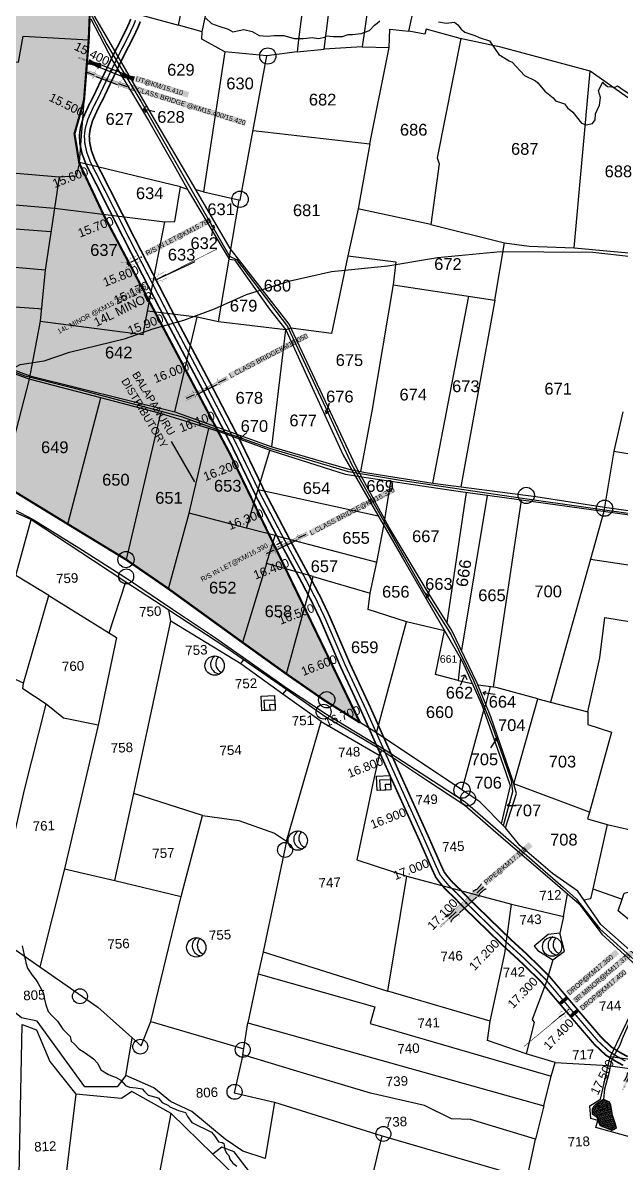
# Model space of a CAD drawing. Header units: inches. Extents: x 191726 to 254104, y 1600078 to 1621862.
# Drawn here: x 198714 to 199811, y 1607124 to 1609216 of the extents above; entities that cross this region are included whole.
import ezdxf
from ezdxf.enums import TextEntityAlignment as Align

# ---------------------------------------------------------------- set-up
doc = ezdxf.new("R2010")
doc.units = ezdxf.units.IN
doc.header["$LTSCALE"] = 15
doc.header["$MEASUREMENT"] = 0
doc.linetypes.add('ACAD_ISO02W100', pattern=[15, 12, -3])
doc.linetypes.add('HIDDEN2', pattern=[0.1875, 0.125, -0.0625])
for name, color, linetype in [('BOUNDRY STONES', 240, 'Continuous'), ('CANAL1', 7, 'Continuous'), ('CS', 134, 'Continuous'), ('CSMark', 72, 'Continuous'), ('PAPER SIZE', 5, 'Continuous'), ('PLOTS', 7, 'Continuous'), ('PLOTS NO', 7, 'Continuous'), ('ROADS', 1, 'Continuous'), ('STREAMS', 4, 'Continuous'), ('STRUCTURE', 5, 'Continuous'), ('text2', 7, 'Continuous'), ('wells', 7, 'Continuous'), ('WUA-7', 3, 'Continuous')]:
    doc.layers.add(name, color=color, linetype=linetype)
doc.styles.get("Standard").update_dxf_attribs({"font": 'arial.ttf'})
doc.dimstyles.get("Standard").update_dxf_attribs({"dimtxt": 0.18, "dimasz": 0.18, "dimexe": 0.18, "dimexo": 0.0625, "dimgap": 0.09, "dimtad": 0, "dimtih": 1, "dimtoh": 1, "dimdec": 4, "dimzin": 0, "dimdsep": 46, "dimtxsty": 'Standard', "dimcen": 0.09, "dimadec": 0, "dimazin": 0, "dimtfac": 1, "dimtdec": 4, "dimtofl": 0, "dimtmove": 0, "dimatfit": 3, "dimfxl": 1, "dimtolj": 1, "dimtzin": 0, "dimarcsym": 0})

# ---------------------------------------------------------------- blocks, each defined once
blk = doc.blocks.new('DROP')
h = blk.add_hatch()
h.set_pattern_fill('ANSI31', color=1, scale=10, angle=45)
h.set_pattern_definition([(90, (-324.4107, -25.7687), (-1.25, 0), [])])
h.paths.add_polyline_path([(-9.9, -4.3), (-13.8, 4.1), (13.8, 4.1), (10.2, -4.3)])
at = {"layer": 'STRUCTURE', "color": 5, "const_width": 0.49}
blk.add_lwpolyline([(-9.9, -4.3), (-13.8, 4.1), (13.8, 4.1), (10.2, -4.3), (-9.9, -4.3)], dxfattribs=at)
at = {"layer": 'STRUCTURE', "color": 5}
blk.add_circle((0, 0), 1.33, dxfattribs=at)
blk = doc.blocks.new('UT')
at = {"layer": 'STRUCTURE'}
h = blk.add_hatch(dxfattribs=at)
h.set_pattern_fill('DASH', color=150, scale=8, angle=-39.6278, style=0)
h.set_pattern_definition([(320.372247933, (-4370.464, -6260.8811), (1.40800153113, 0.132407282), [1, -1])])
h.paths.add_polyline_path([(765163, 1700681.9), (765165.6, 1700680.6), (765167.2, 1700680.3), (765169.1, 1700680), (765172.4, 1700679.6), (765176.4, 1700679.3), (765179.5, 1700679.5), (765183.1, 1700679.9), (765187.7, 1700680.9), (765188.9, 1700681.2), (765193.1, 1700682.2), (765196.1, 1700680.2), (765196.1, 1700672.2), (765193.1, 1700670.2), (765190.5, 1700670.8), (765188.1, 1700671.3), (765185.5, 1700671.8), (765183.6, 1700672.1), (765181, 1700672.5), (765180.3, 1700672.5), (765178.5, 1700672.6), (765176.7, 1700672.6), (765174.6, 1700672.5), (765172.5, 1700672.3), (765170.4, 1700672), (765168.5, 1700671.7), (765166.1, 1700671.2), (765165, 1700670.8), (765163, 1700669.7)])
h.paths.add_polyline_path([(765259.1, 1700682.2), (765256.1, 1700680.2), (765256.1, 1700672.2), (765259.1, 1700670.2), (765261.9, 1700671), (765264.4, 1700671.6), (765266.4, 1700672), (765269.1, 1700672.5), (765272.7, 1700673), (765276.1, 1700673.1), (765278.6, 1700672.9), (765281.2, 1700672.7), (765283.9, 1700672.3), (765286.4, 1700671.9), (765288, 1700671.3), (765289.2, 1700670.6), (765289.1, 1700682.7), (765287.6, 1700681.8), (765285.7, 1700681.2), (765283, 1700680.7), (765281.2, 1700680.4), (765276.7, 1700679.9), (765272.7, 1700679.9), (765268.7, 1700680.3), (765264.8, 1700681), (765261.2, 1700681.7)])
at = {"layer": 'STRUCTURE', "color": 150, "const_width": 0.628}
for points in [[(765190.1, 1700688.2), (765190.1, 1700684.2), (765196.1, 1700680.2), (765256.1, 1700680.2), (765262.1, 1700684.2), (765262.1, 1700688.2)], [(765190.1, 1700664.2), (765190.1, 1700668.2), (765196.1, 1700672.2), (765256.1, 1700672.2), (765262.1, 1700668.2), (765262.1, 1700664.2)]]:
    blk.add_lwpolyline(points, dxfattribs=at)
at = {"layer": 'STRUCTURE', "color": 150}
for points in [[(765196.1, 1700680.2), (765256.1, 1700680.2)], [(765196.1, 1700672.2), (765256.1, 1700672.2)], [(765196.1, 1700672.2), (765256.1, 1700672.2)]]:
    blk.add_lwpolyline(points, dxfattribs=at)
at = {"layer": 'STRUCTURE', "color": 0}
blk.add_circle((765226.1, 1700676.2), 1.89, dxfattribs=at)
at = {"layer": 'STRUCTURE', "color": 150}
for points in [[(765163, 1700681.9), (765164.4, 1700681.1), (765167.9, 1700680.2), (765171.2, 1700679.8), (765176.1, 1700679.4), (765184.7, 1700680.3), (765193.1, 1700682.2)], [(765289.1, 1700682.7), (765287.8, 1700681.9), (765284.3, 1700680.9), (765280.9, 1700680.4), (765276.1, 1700679.8), (765267.4, 1700680.5), (765259.1, 1700682.2)], [(765163, 1700669.7), (765164.3, 1700670.6), (765167.8, 1700671.6), (765171.2, 1700672.1), (765176, 1700672.6), (765184.7, 1700672), (765193.1, 1700670.2)], [(765289.2, 1700670.6), (765287.8, 1700671.4), (765284.2, 1700672.3), (765280.9, 1700672.7), (765276.1, 1700673.1), (765267.4, 1700672.2), (765259.1, 1700670.2)]]:
    blk.add_spline(points, degree=3, dxfattribs=at)
at = {"layer": 'STRUCTURE', "color": 0}
blk.add_text('STREAM', height=5, dxfattribs=at).set_placement((765148.2, 1700675.8), align=Align.MIDDLE_CENTER)
for points in [[(765190.9, 1700676), (765164.2, 1700675.8)], [(765289.3, 1700676.7), (765265.4, 1700676.4)]]:
    blk.add_leader(points, dimstyle='Standard', override={"dimasz": 10, "dimgap": 0.09, "dimtad": 0}, dxfattribs=at)
blk = doc.blocks.new('SLB')
at = {"layer": 'STRUCTURE'}
h = blk.add_hatch(dxfattribs=at)
h.set_pattern_fill('DOTS', color=6, scale=20, angle=320.3722, style=0)
h.set_pattern_definition([(320.372247934, (-159.4327, -72.9564), (1.2786241598, 0.5641323054), [0, -1.25])])
h.paths.add_polyline_path([(769699.5, 1706871.1), (769699.5, 1706861.1), (769729.1, 1706861.1), (769732.1, 1706863.1), (769792.1, 1706863.1), (769795.1, 1706861.1), (769824.7, 1706861.1), (769824.7, 1706871.1), (769795.1, 1706871.1), (769792.1, 1706869.1), (769732.1, 1706869.1), (769729.1, 1706871.1)])
at = {"layer": 'STRUCTURE', "color": 6, "linetype": 'ACAD_ISO02W100', "ltscale": 0.5, "const_width": 0.5}
for points in [[(769699.5, 1706871.1), (769729.1, 1706871.1)], [(769795.1, 1706871.1), (769824.7, 1706871.1)], [(769699.5, 1706861.1), (769729.1, 1706861.1)], [(769795.1, 1706861.1), (769824.7, 1706861.1)]]:
    blk.add_lwpolyline(points, dxfattribs=at)
at = {"layer": 'STRUCTURE', "color": 6, "const_width": 0.628}
for points in [[(769726.1, 1706877.1), (769726.1, 1706873.1), (769732.1, 1706869.1), (769792.1, 1706869.1), (769798.1, 1706873.1), (769798.1, 1706877.1)], [(769726.1, 1706855.1), (769726.1, 1706859.1), (769732.1, 1706863.1), (769792.1, 1706863.1), (769798.1, 1706859.1), (769798.1, 1706855.1)]]:
    blk.add_lwpolyline(points, dxfattribs=at)
at = {"layer": 'STRUCTURE', "color": 6}
blk.add_lwpolyline([(769732.1, 1706863.1), (769792.1, 1706863.1)], dxfattribs=at)
blk.add_lwpolyline([(769732.1, 1706863.1), (769792.1, 1706863.1)], dxfattribs=at)
at = {"layer": 'STRUCTURE', "color": 0}
blk.add_circle((769762.1, 1706866.1), 1.24, dxfattribs=at)
for points in [[(769703.8, 1706866), (769726.7, 1706866)], [(769818.6, 1706865.8), (769795.7, 1706865.8)]]:
    blk.add_leader(points, dimstyle='Standard', override={"dimasz": 10, "dimgap": 0.09, "dimtad": 0}, dxfattribs=at)
blk = doc.blocks.new('OT')
at = {"layer": 'STRUCTURE', "color": 190}
for points, const_width in [([(769775.2, 1706601.8), (769775.2, 1706597.8), (769769.2, 1706593.8), (769761.8, 1706593.8), (769754.4, 1706593.8), (769748.4, 1706597.8), (769748.4, 1706601.8)], 0.5), ([(769751.4, 1706595.8), (769729.4, 1706595.8)], 0.5), ([(769751.4, 1706579), (769729.4, 1706579)], 0.5), ([(769748.4, 1706573), (769748.4, 1706577), (769754.4, 1706581), (769761.8, 1706581), (769761.8, 1706581), (769761.8, 1706581), (769769.2, 1706581), (769775.2, 1706577), (769775.2, 1706573)], 0.5), ([(769761.8, 1706593.8), (769761.8, 1706581)], 2.5)]:
    blk.add_lwpolyline(points, dxfattribs=dict(at, const_width=const_width))
at = {"layer": 'STRUCTURE', "color": 0}
blk.add_circle((769761.8, 1706587.4), 1.87, dxfattribs=at)
blk.add_leader([(769732.6, 1706587.4), (769753.8, 1706587.4)], dimstyle='Standard', override={"dimasz": 10, "dimgap": 0.09, "dimtad": 0}, dxfattribs=at)
blk = doc.blocks.new('SP')
at = {"layer": 'STRUCTURE'}
h = blk.add_hatch(dxfattribs=at)
h.set_pattern_fill('DASH', color=256, scale=8, style=0)
edge = h.paths.add_edge_path()
edge.add_spline(control_points=[(769825.7, 1706742.1), (769825.3, 1706741.8), (769823.8, 1706740.8), (769820.9, 1706740.3), (769817, 1706739.7), (769811.4, 1706738.9), (769804, 1706739.7), (769798.4, 1706741), (769795.6, 1706741.6)], knot_values=[0, 0, 0, 0, 1.613557, 5.24513, 8.624976, 13.470124, 22.190216, 30.746377, 30.746377, 30.746377, 30.746377], degree=3, periodic=0)
edge.add_line((769795.6, 1706741.6), (769792.6, 1706739.6))
edge.add_line((769792.6, 1706739.6), (769732.6, 1706739.6))
edge.add_line((769732.6, 1706739.6), (769729.6, 1706741.6))
edge.add_spline(control_points=[(769729.6, 1706741.6), (769726.9, 1706740.9), (769721.3, 1706739.5), (769713.9, 1706738.5), (769708.3, 1706739.1), (769704.4, 1706739.6), (769701.5, 1706740), (769700, 1706741), (769699.5, 1706741.3)], knot_values=[0, 0, 0, 0, 8.556161, 17.276253, 22.121402, 25.501247, 29.13282, 30.746377, 30.746377, 30.746377, 30.746377], degree=3, periodic=0)
edge.add_line((769699.5, 1706741.3), (769699.5, 1706722.1))
edge.add_spline(control_points=[(769699.5, 1706722.1), (769700, 1706722.4), (769701.4, 1706723.4), (769704.3, 1706724), (769708.2, 1706724.5), (769713.8, 1706725.3), (769721.2, 1706724.5), (769726.8, 1706723.3), (769729.6, 1706722.6)], knot_values=[0, 0, 0, 0, 1.613557, 5.24513, 8.624976, 13.470124, 22.190216, 30.746377, 30.746377, 30.746377, 30.746377], degree=3, periodic=0)
edge.add_line((769729.6, 1706722.6), (769732.6, 1706724.6))
edge.add_line((769732.6, 1706724.6), (769792.6, 1706724.6))
edge.add_line((769792.6, 1706724.6), (769795.6, 1706722.6))
edge.add_spline(control_points=[(769795.6, 1706722.6), (769798.4, 1706723.3), (769803.9, 1706724.8), (769811.3, 1706725.8), (769817, 1706725.1), (769820.9, 1706724.7), (769823.8, 1706724.2), (769825.2, 1706723.3), (769825.7, 1706723)], knot_values=[0, 0, 0, 0, 8.556161, 17.276253, 22.121402, 25.501247, 29.13282, 30.746377, 30.746377, 30.746377, 30.746377], degree=3, periodic=0)
edge.add_line((769825.7, 1706723), (769825.7, 1706742.1))
h.paths.add_polyline_path([(769764.2, 1706732.1, -1), (769761.1, 1706732.1, -1)], flags=0)
h.paths.add_polyline_path([(769761.1, 1706732.1, 1), (769764.2, 1706732.1, 1)], flags=16)
at = {"layer": 'STRUCTURE', "const_width": 0.628}
for points in [[(769726.6, 1706747.6), (769726.6, 1706743.6), (769732.6, 1706739.6), (769792.6, 1706739.6), (769798.6, 1706743.6), (769798.6, 1706747.6)], [(769726.6, 1706716.6), (769726.6, 1706720.6), (769732.6, 1706724.6), (769792.6, 1706724.6), (769798.6, 1706720.6), (769798.6, 1706716.6)]]:
    blk.add_lwpolyline(points, dxfattribs=at)
at = {"layer": 'STRUCTURE', "color": 3}
blk.add_lwpolyline([(769732.6, 1706724.6), (769792.6, 1706724.6)], dxfattribs=at)
blk.add_lwpolyline([(769732.6, 1706724.6), (769792.6, 1706724.6)], dxfattribs=at)
at = {"layer": 'STRUCTURE', "color": 0}
blk.add_circle((769762.6, 1706732.1), 1.55, dxfattribs=at)
at = {"layer": 'STRUCTURE'}
for points in [[(769699.5, 1706741.3), (769700.9, 1706740.5), (769704.4, 1706739.6), (769707.8, 1706739.2), (769712.6, 1706738.8), (769721.3, 1706739.7), (769729.6, 1706741.6)], [(769699.5, 1706722.1), (769700.9, 1706723), (769704.4, 1706724), (769707.7, 1706724.5), (769712.5, 1706725), (769721.2, 1706724.4), (769729.6, 1706722.6)], [(769825.7, 1706742.1), (769824.3, 1706741.3), (769820.8, 1706740.3), (769817.5, 1706739.8), (769812.7, 1706739.2), (769804, 1706739.9), (769795.6, 1706741.6)], [(769825.7, 1706723), (769824.3, 1706723.8), (769820.8, 1706724.7), (769817.4, 1706725.1), (769812.6, 1706725.5), (769803.9, 1706724.6), (769795.6, 1706722.6)]]:
    blk.add_spline(points, degree=3, dxfattribs=at)
at = {"layer": 'STRUCTURE', "color": 0}
blk.add_text('STREAM', height=5, dxfattribs=at).set_placement((769684.3, 1706732.1), align=Align.MIDDLE_CENTER)
for points in [[(769727.4, 1706732.1), (769700.8, 1706732.1)], [(769824.4, 1706732.1), (769800.5, 1706732.1)]]:
    blk.add_leader(points, dimstyle='Standard', override={"dimasz": 10, "dimgap": 0.09, "dimtad": 0}, dxfattribs=at)

msp = doc.modelspace()

# ---------------------------------------------------------------- hatches: boundary and pattern name
at = {"layer": 'PLOTS NO', "true_color": 0xc7c8ca}
h = msp.add_hatch(color=9, dxfattribs=at)
h.dxf.hatch_style = 1
h.paths.add_polyline_path([(199332.6, 1607932.1), (199267, 1607973.4), (199197.6, 1608021.5), (199116.8, 1608079.5), (198981.1, 1608177.8), (198903.6, 1608231.2), (198796.8, 1608296.2), (198676.2, 1608370), (198477.2, 1608440.4), (198296.9, 1608518.8), (198147.4, 1608588.9), (198145.4, 1608613.7), (198141.3, 1608631.6), (198137.8, 1608646.9), (198130.1, 1608680.2), (198127.3, 1608687.4), (198103.7, 1608749), (198079.9, 1608822.5), (198053.9, 1608902), (198054.8, 1608915.5), (198058.8, 1608935.9), (198066.3, 1608988.3), (198183.2, 1608979.8), (198206.9, 1609226.2), (198208.3, 1609240), (198212.4, 1609271.8), (198243.9, 1609299.2), (198368, 1609475.3), (198397.5, 1609514), (198482.1, 1609646.3), (198612.2, 1609546.7), (198650.3, 1609523.9), (198733.5, 1609504.2), (198935.4, 1609487.3), (198932.7, 1609444.7), (198894.4, 1609258), (198837.9, 1609255), (198835, 1609184.3), (198826.4, 1609073.9), (198808.9, 1609012.1), (198817.7, 1608958.3), (198862.8, 1608862.3), (199094.3, 1608424.7)])
at = {"layer": 'wells'}
h = msp.add_hatch(dxfattribs=at)
h.set_pattern_fill('DASH', color=4, scale=11.805297, angle=2.6274)
h.set_pattern_definition([(2.627391, (171782.2377, 1603554.0763), (1.40646568, 1.541756024), [1.47566212, -1.47566212])])
h.paths.add_polyline_path([(199779.1, 1607241.7), (199789.2, 1607236.8), (199792.1, 1607231.5), (199793.7, 1607220.2), (199794.5, 1607215.1), (199800.1, 1607196.6), (199802.5, 1607188.7), (199795.1, 1607184.4), (199779.4, 1607190.6), (199772.6, 1607193.3), (199767.3, 1607208.1), (199759.1, 1607214.3), (199758.9, 1607224.3), (199761.1, 1607229), (199765.7, 1607233.2)])

# ---------------------------------------------------------------- linework, layer by layer
at = {"layer": 'BOUNDRY STONES', "color": 1}
for centre, radius in [((199163.4, 1609154.7), 14.9), ((199112.5, 1608892), 14.9), ((199637.3, 1608348.9), 14.9), ((199780.9, 1608325.5), 14.9), ((198903.4, 1608231.3), 14.9), ((198903.7, 1608200.4), 13.7), ((199271.5, 1607974.2), 14.9), ((199265.7, 1607952.4), 13.7), ((199519.5, 1607808.4), 14.9), ((199530.6, 1607793.3), 13.7), ((199195, 1607699), 13.7), ((198818.9, 1607430.5), 13.7), ((199117.5, 1607332.4), 13.7), ((199102.4, 1607255.3), 13.7), ((199375.3, 1607178.1), 13.7)]:
    msp.add_circle(centre, radius, dxfattribs=at)
at = {"layer": 'CANAL1', "color": 200, "const_width": 3}
for points in [[(198912.1, 1609222.6), (198908.8, 1609214.1), (198900.5, 1609196.7), (198880.4, 1609157.4), (198860.1, 1609115.5), (198847.2, 1609088.1), (198834.3, 1609062.5), (198825, 1609042), (198819.9, 1609024.1), (198817.9, 1609008.7), (198818.9, 1608993.5), (198822.7, 1608975.8), (198830.2, 1608955.8), (198849, 1608919.3), (198904.6, 1608809.5), (198970.9, 1608680.7), (199044.8, 1608541.2), (199097.3, 1608440), (199143.7, 1608343.8), (199190.5, 1608254.4), (199223.5, 1608193.4), (199244.1, 1608153.8), (199260, 1608120.5), (199297.3, 1608033.7), (199334.2, 1607954.8), (199388.2, 1607833.6), (199441.5, 1607716.1), (199464.3, 1607664.3), (199471.2, 1607649.2), (199478, 1607640), (199489.1, 1607626.8), (199503.2, 1607613.6), (199521, 1607595.1), (199595.8, 1607522.4), (199625.4, 1607495.3), (199649, 1607472.4), (199665.6, 1607456), (199687.7, 1607429.7), (199716.4, 1607395.9), (199762.3, 1607342.3), (199783, 1607322.8), (199800, 1607312.1), (199814.9, 1607303.9)], [(198929.6, 1609217.8), (198925.3, 1609206.9), (198916.6, 1609188.8), (198896.5, 1609149.4), (198876.4, 1609107.8), (198863.4, 1609080.2), (198850.5, 1609054.7), (198841.9, 1609035.8), (198837.6, 1609020.5), (198836, 1609008.1), (198836.8, 1608996), (198840, 1608980.9), (198846.7, 1608963.1), (198865, 1608927.4), (198920.6, 1608817.7), (198986.8, 1608689), (199060.7, 1608549.5), (199113.4, 1608448), (199159.7, 1608351.9), (199206.4, 1608262.9), (199239.4, 1608201.8), (199260.3, 1608161.8), (199276.4, 1608127.9), (199313.8, 1608041.1), (199350.6, 1607962.2), (199404.7, 1607840.9), (199457.9, 1607723.4), (199480.7, 1607671.7), (199486.8, 1607658.4), (199492.1, 1607651.2), (199502.2, 1607639.3), (199515.9, 1607626.4), (199533.7, 1607607.8), (199608.1, 1607535.5), (199637.7, 1607508.4), (199661.6, 1607485.2), (199678.8, 1607468.2), (199701.5, 1607441.3), (199730.1, 1607407.6), (199775.3, 1607354.7), (199794.1, 1607337.1), (199809.1, 1607327.6), (199823.4, 1607319.8)]]:
    msp.add_lwpolyline(points, dxfattribs=at)
at = {"layer": 'CANAL1', "color": 3, "linetype": 'HIDDEN2', "ltscale": 8, "true_color": 0x00ff00, "const_width": 2.5}
msp.add_lwpolyline([(198920.8, 1609220.2), (198917, 1609210.5), (198908.5, 1609192.8), (198888.5, 1609153.4), (198868.2, 1609111.6), (198855.3, 1609084.1), (198842.4, 1609058.6), (198833.5, 1609038.9), (198828.7, 1609022.3), (198827, 1609008.4), (198827.9, 1608994.7), (198831.3, 1608978.4), (198838.4, 1608959.5), (198857, 1608923.3), (198912.6, 1608813.6), (198978.9, 1608684.9), (199052.8, 1608545.4), (199105.3, 1608444), (199151.7, 1608347.9), (199197.6, 1608260.3), (199198.5, 1608258.6), (199211.8, 1608233.9), (199231.5, 1608197.6), (199252.2, 1608157.8), (199268.2, 1608124.2), (199305.5, 1608037.4), (199342.4, 1607958.5), (199396.5, 1607837.3), (199449.7, 1607719.7), (199472.5, 1607668), (199479, 1607653.8), (199485.1, 1607645.6), (199495.7, 1607633), (199509.6, 1607620), (199527.4, 1607601.5), (199601.9, 1607528.9), (199631.6, 1607501.8), (199655.3, 1607478.8), (199672.2, 1607462.1), (199694.6, 1607435.5), (199717.6, 1607408.4), (199723.2, 1607401.8), (199768.8, 1607348.5), (199788.6, 1607330), (199804.5, 1607319.9), (199819.1, 1607311.9)], dxfattribs=at)
at = {"layer": 'CANAL1', "color": 1, "linetype": 'HIDDEN2', "ltscale": 4, "const_width": 1}
msp.add_lwpolyline([(198958.4, 1608744.2), (199070, 1608800.7)], dxfattribs=at)
at = {"layer": 'CANAL1', "color": 1, "linetype": 'HIDDEN2', "ltscale": 4, "const_width": 1, "elevation": 19}
msp.add_lwpolyline([(199715, 1607406), (199632.8, 1607338.2)], dxfattribs=at)
at = {"layer": 'CANAL1', "color": 1, "ltscale": 4, "const_width": 1, "elevation": 19}
msp.add_lwpolyline([(199715, 1607406), (199685.1, 1607382.2)], dxfattribs=at)
at = {"layer": 'CS', "color": 2}
msp.add_lwpolyline([(198958, 1608744), (199030.1, 1608777.8)], dxfattribs=at)
at = {"layer": 'PLOTS'}
for points in [[(199599, 1607739.2), (199619.4, 1607802.5), (199612.6, 1607826.4), (199572.5, 1607943), (199547.6, 1608004.7), (199500.8, 1608101.5), (199459.2, 1608167.8), (199386.2, 1608290.1), (199325.3, 1608401.5), (199254.4, 1608552.3), (199202.4, 1608663), (199108, 1608784.4), (199094.4, 1608801.9), (199019.2, 1608930.4), (198954.7, 1609041), (198895.6, 1609142.4), (198833.5, 1609249.1), (198791.9, 1609352), (198768.4, 1609399.9), (198735.9, 1609440.6), (198713.9, 1609468.1), (198650.3, 1609523.9), (198571.2, 1609589.4), (198481.5, 1609658.3)], [(198646.8, 1609145.7), (198706.4, 1609143.4), (198714.6, 1609191), (198835, 1609184.3), (198837.4, 1609226), (198837.9, 1609255), (198999.8, 1609211.1), (199029.6, 1609354.2), (199045.1, 1609428.2), (198932.7, 1609444.7), (198894.4, 1609258), (198853, 1609299.8), (198812.8, 1609388.7), (198788.3, 1609405.8), (198719.5, 1609461.1)], [(199043.3, 1609198.8), (199067.3, 1609316), (199089.3, 1609422.1)], [(199249.2, 1609409.7), (199240.5, 1609352.8), (199227.4, 1609246.1), (199220.4, 1609189.7), (199217.1, 1609162.2), (199266.9, 1609167.5)], [(199336.3, 1609171.7), (199266.9, 1609167.5), (199288.4, 1609336.2), (199296.6, 1609400.5)], [(199367.8, 1609386.6), (199336.3, 1609171.7), (199385.9, 1609170), (199387.4, 1609203.8), (199421.9, 1609200.3)], [(199862.2, 1609078.8), (199856, 1609055.1), (199754.7, 1609127.2), (199591, 1609170.9), (199516.2, 1609186.8), (199454.1, 1609203.7), (199451.6, 1609194.7), (199421.9, 1609200.3), (199446, 1609309.3), (199457.6, 1609369.2)], [(198839, 1609222.8), (198879.3, 1609145.5), (198944.5, 1609036.4), (198989.1, 1608958.1), (199020.1, 1608903.6), (199070.4, 1608819), (199092.4, 1608782.2), (199102.4, 1608781), (199166.5, 1608690.4), (199196.7, 1608652.3), (199254.7, 1608525.2), (199301.6, 1608422.5), (199342.4, 1608351.6), (199410.5, 1608234.8), (199488.1, 1608099.9), (199520.5, 1608043.5), (199555.7, 1607964.8), (199594.7, 1607854.4), (199607.9, 1607817.1), (199591.4, 1607746.9)], [(199217.1, 1609162.2), (199161.5, 1609155.1), (199084.7, 1609162.2), (199042.4, 1609185.6), (199043.3, 1609198.8), (198999.8, 1609211.1)], [(199003.2, 1608914.8), (198817.9, 1608959.7), (198835, 1609184.3)], [(199517.2, 1609186.5), (199474, 1608968), (199477.9, 1608957.2), (199462.2, 1608845.7), (199328.7, 1608874.2)], [(199084.7, 1609162.2), (199045.3, 1608905.7), (199031.7, 1608909.1)], [(199136.3, 1609018), (199350.4, 1608993.4), (199385.9, 1609170)], [(199045.3, 1608905.7), (199112.7, 1608890.1), (199161.5, 1609155.1)], [(199462.2, 1608845.7), (199597.7, 1608812.4), (199642.4, 1608805.8), (199725.2, 1608803.2), (199754.7, 1609127.2)], [(199725.2, 1608803.2), (199865.2, 1608790.2), (199862.4, 1608850), (199866.9, 1608989.2), (199868.7, 1609045.4), (199856, 1609055.1)], [(199350.4, 1608993.4), (199328.8, 1608874.7), (199310.4, 1608788.2), (199280, 1608645.7), (199205.9, 1608655.5)], [(198522.3, 1608955.2), (198780.7, 1608933.3), (198812.5, 1608934.9), (198818.5, 1608959.6)], [(198058.8, 1608935.9), (198772.1, 1608875.7), (198974.8, 1608850.6)], [(198780.7, 1608933.3), (198772.1, 1608875.7), (198755.4, 1608762), (198745.8, 1608668.6), (198934.6, 1608643.9), (198942.8, 1608686.8)], [(199072.9, 1608667.5), (199034.1, 1608675.6), (198942.8, 1608686.8), (198974.8, 1608850.6), (198992.9, 1608851), (199003.2, 1608914.8), (199016, 1608910.7)], [(199205.9, 1608655.5), (199196.7, 1608652.3), (199072.9, 1608667.5), (199092.4, 1608782.2), (199110.8, 1608890.5)], [(198060.9, 1608881.2), (198424.1, 1608858.6), (198765.8, 1608833)], [(198755.4, 1608762), (198257.8, 1608805.7), (198079.9, 1608822.5)], [(199310.4, 1608788.2), (199398.4, 1608777.1), (199393.1, 1608734.8), (199579.6, 1608707.2), (199597.7, 1608812.4)], [(198103.7, 1608749), (198552.4, 1608705.1), (198743.2, 1608691.5), (198748.1, 1608691)], [(199393.7, 1608739.6), (199354.3, 1608503.6), (199333.1, 1608392.8)], [(199466.3, 1608371.4), (199532.1, 1608714.2)], [(199579.6, 1608707.2), (199517.4, 1608364.9)], [(198032.8, 1608652.3), (198103.9, 1608684.6), (198130.3, 1608687.7), (198391.2, 1608645), (198657.6, 1608593.7), (198727.1, 1608568.1), (198993, 1608502.1), (199170.8, 1608438.2), (199311.7, 1608396.9), (199342.3, 1608391.1), (199466.3, 1608371.4), (199654.8, 1608347.2), (199780.9, 1608327.3)], [(200120.9, 1608271.7), (199778.6, 1608319.3), (199628.9, 1608340.1), (199516.9, 1608355.7), (199458.9, 1608363.8), (199335.6, 1608382.6), (199305.7, 1608387.2), (199171.2, 1608430), (199078.3, 1608464.5), (199055.3, 1608471.7), (198966.9, 1608499.4), (198857.3, 1608527.9), (198725.7, 1608562.1), (198660, 1608586.1), (198532.6, 1608608.5), (198393.1, 1608632.9), (198323.5, 1608650.9), (198130.1, 1608680.2), (198050.8, 1608644)], [(198745.8, 1608668.6), (198725.7, 1608562.1), (198676.2, 1608370)], [(198993, 1608502.1), (199034.1, 1608675.6)], [(199170.8, 1608438.2), (199196.7, 1608652.3)], [(198125.6, 1608592.3), (198189.9, 1608555.1), (198314, 1608491.6), (198435.1, 1608429.7), (198561.7, 1608380.4), (198669.2, 1608331.8), (198729.5, 1608304.5), (198843.6, 1608229.8), (198903.3, 1608190.7), (198982.1, 1608139.1), (199086.5, 1608070.8), (199198.1, 1607992.9), (199270, 1607942.8), (199366.8, 1607885.3), (199453.3, 1607827.9), (199524.5, 1607780.7), (199590.6, 1607723.8), (199685.3, 1607642.4), (199713.2, 1607618.4), (199734.4, 1607600.2), (199775.7, 1607544.7), (199852.4, 1607474.5), (199888.5, 1607451.1), (199921.5, 1607432.8)], [(198796.8, 1608296.2), (198857.3, 1608527.9)], [(198966.9, 1608499.4), (198903.6, 1608231.2)], [(199814.4, 1608502.2), (199798.2, 1608430.1), (200135.3, 1608374.7)], [(199124.4, 1608288.8), (199018.9, 1608316.4), (199055.3, 1608471.7)], [(199176.7, 1608275.3), (199124.4, 1608288.8), (199167.3, 1608431.4)], [(199798.2, 1608430.1), (199780.9, 1608327.3), (200122.1, 1608279.9)], [(199897.2, 1607453.6), (199774, 1607562.1), (199732, 1607623.4), (199685.2, 1607655.4), (199625.3, 1607707), (199599, 1607739.2), (199552.1, 1607786.9), (199519.4, 1607808.8), (199362.8, 1607913.6), (199267, 1607973.4), (199197.6, 1608021.5), (199116.8, 1608079.5), (198981.1, 1608177.8), (198903.6, 1608231.2), (198796.8, 1608296.2), (198676.2, 1608370)], [(199512.2, 1608009.3), (199470.7, 1608020.6), (199487.5, 1608100.9), (199417.6, 1608117.2), (199347.6, 1608139.5), (199350.9, 1608169.5), (199363.6, 1608226.3), (199376.4, 1608293.2), (199388.9, 1608374.5)], [(199145.9, 1608360.1), (199365.6, 1608311.7)], [(199527.1, 1608354.3), (199491.7, 1608116)], [(199565.9, 1608348.9), (199518.4, 1608065)], [(199577.3, 1607997.6), (199628.9, 1608340.1)], [(199780.9, 1608327.3), (199779.8, 1608319.2), (199755.2, 1608232.2), (200105.6, 1608179.4)], [(198761.7, 1608165.7), (198701.4, 1608202.4), (198729.5, 1608304.5)], [(198981.1, 1608177.8), (199018.9, 1608316.4)], [(199161, 1608224.1), (199176.7, 1608275.3), (199363.6, 1608226.3)], [(199246.5, 1608200.5), (199161, 1608224.1), (199116.8, 1608079.5)], [(199755.2, 1608232.2), (199711.2, 1608075.4), (199681.6, 1607969.9), (199750.2, 1607952.3), (199772, 1608051), (199781.4, 1608124.8), (200090, 1608074.8)], [(199197.6, 1608021.5), (199246.5, 1608200.5), (199350.9, 1608169.5)], [(198872.2, 1608096.8), (198903.3, 1608190.7)], [(198715.4, 1608004.6), (198761.7, 1608165.7), (198886, 1608088.2), (198852.1, 1607927.4), (198788.5, 1607940.8), (198757.1, 1607966)], [(197954.3, 1607688.7), (198006.9, 1607677.3), (198074.8, 1607662.6), (198155.7, 1607694.8), (198178.7, 1607705.6), (198301.8, 1607739.3), (198308.9, 1607742.6), (198385.7, 1607702.4), (198477.4, 1607654.5), (198577.1, 1607596.8), (198657.3, 1607545.8), (198745.1, 1607484.7), (198851.9, 1607410.4), (198930.9, 1607339.6), (198949, 1607384.5), (198982, 1607520.8), (199005.1, 1607616.1), (199043.9, 1607761.9), (198917.9, 1607802.2), (198985.6, 1608118.1), (198982.1, 1608139.1)], [(199113.9, 1608040), (198985.6, 1608118.1)], [(199362.8, 1607913.6), (199417.6, 1608117.2)], [(199191.1, 1607984.5), (199114, 1608039.9), (199119.5, 1608047.8)], [(199516.8, 1608049.9), (199512.2, 1608009.3), (199538.1, 1608004.1)], [(198657.3, 1607545.8), (198717.4, 1607809.1), (198757.1, 1607966), (198714.1, 1607994), (198715.4, 1608004.6), (198656.2, 1608031.5)], [(199043.9, 1607761.9), (199110.5, 1607752.9), (199175.8, 1607729.4), (199197.6, 1607714.9), (199261.4, 1607934.1), (199191.1, 1607984.5), (199198.1, 1607992.9)], [(199571.1, 1607998.3), (199563, 1607966.6), (199559.2, 1607954.8), (199519.4, 1607808.8)], [(199658.4, 1607976), (199582.1, 1607997), (199549.2, 1608000.8)], [(199753.3, 1607768.4), (199614.5, 1607819.8), (199658.4, 1607976), (199681.6, 1607969.9)], [(199750.2, 1607952.3), (199750.5, 1607929.1), (199793.6, 1607914.8), (199753.3, 1607768.4), (199749.9, 1607756.1), (199785.8, 1607745.8), (199871.3, 1607725.8), (199984.1, 1607699.1)], [(199261.4, 1607934.1), (199367.4, 1607872.7), (199372.5, 1607881.5)], [(198852.1, 1607927.4), (198790.6, 1607664.3), (198882.6, 1607642.8), (199004.4, 1607613.3)], [(199367.4, 1607872.7), (199356.3, 1607820.8), (199336.4, 1607727.2), (199326.5, 1607680.6), (199418.6, 1607651), (199610.5, 1607599.2), (199705.7, 1607576.6), (199713.2, 1607618.4)], [(198882.6, 1607642.8), (198917.9, 1607802.2)], [(199785.8, 1607745.8), (199759.2, 1607627.8), (199754.9, 1607609), (199743.6, 1607606.5)], [(199197.6, 1607714.9), (199154.6, 1607512), (199383.3, 1607439.6)], [(198902.9, 1607285.4), (198887.1, 1607264.3), (198827.7, 1607264.3), (198740.2, 1607384.6), (198711.8, 1607390.8), (198629.1, 1607456.8), (198551.8, 1607543.5), (198514.2, 1607567.4), (198500.5, 1607605.8), (198502, 1607640.3), (198482.3, 1607681.6)], [(198790.6, 1607664.3), (198745.1, 1607484.7)], [(199570.9, 1607385.1), (199383.3, 1607439.6), (199418.6, 1607651)], [(199759.2, 1607627.8), (199813.4, 1607608.9), (199817.2, 1607619.7), (199847.4, 1607627.1), (199858.6, 1607611), (199849.8, 1607580.1), (199827.4, 1607569.2), (199805.7, 1607587.1), (199813.4, 1607608.9)], [(199705.7, 1607576.6), (199699, 1607546.5), (199677.3, 1607543.6), (199651.9, 1607522.2), (199658.4, 1607514.5), (199686.2, 1607497.5), (199674.4, 1607457.7), (199647.9, 1607388.1), (199651.6, 1607382.2), (199637.3, 1607325.1), (199566.1, 1607349.6), (199570.9, 1607385.1), (199598, 1607509.2), (199610.5, 1607599.2)], [(199686.2, 1607497.5), (199707.3, 1607513.5), (199699, 1607546.5)], [(199154.6, 1607512), (199146, 1607471.7), (199359.6, 1607411.4), (199350.9, 1607380.9), (199682.9, 1607283.9), (199690.3, 1607309.2), (199637.3, 1607325.1)], [(199146, 1607471.7), (199127, 1607381.9), (199669.4, 1607229.9), (199682.9, 1607283.9)], [(199853, 1607165.2), (199764.8, 1607190.1), (199768.3, 1607202.5), (199755.6, 1607206.1), (199753.7, 1607229.9), (199773.7, 1607242.1), (199787.6, 1607303.5), (199791.1, 1607319.1), (199834.1, 1607409), (199852.4, 1607474.5)], [(198949, 1607384.5), (199119.6, 1607334.2)], [(198706, 1607040.8), (198712.9, 1607378.7), (198739, 1607368.7), (198763.6, 1607310.8), (198811.5, 1607251.1)], [(199669.4, 1607229.9), (199654.2, 1607168.7), (199534.8, 1607204.5), (199500.2, 1607205.6), (199450.8, 1607230.1), (199351.9, 1607252.8), (199216.9, 1607293.4), (199117.9, 1607323.2), (199127, 1607381.9)], [(199175.8, 1607236.5), (199158.6, 1607132.9), (199117.6, 1607146.5), (199085.3, 1607168.7), (199024.3, 1607219.4), (198985, 1607237.7), (198954.6, 1607262.4), (198902.9, 1607285.4), (198914.8, 1607354)], [(199117.9, 1607323.2), (199102, 1607253.2), (199175.8, 1607236.5), (199373, 1607174.8), (199674.8, 1607086.5)], [(199690.3, 1607309.2), (199787.6, 1607303.5), (199887.1, 1607289.6)], [(199791.5, 1607319.9), (199891.6, 1607306.4)], [(198986, 1607215.3), (198914, 1607255.7), (198895.1, 1607242.9), (198811.5, 1607251.1), (198781.4, 1607005.1)], [(198923.3, 1606887.8), (198986, 1607215.3), (199062.8, 1607141)], [(199353.6, 1607029.9), (199339.2, 1607033.4), (199373, 1607174.8)], [(199639.1, 1607097), (199654.2, 1607168.7)], [(199773.4, 1606876.6), (199688, 1606862.7), (199646.4, 1606915), (199617, 1606920.1), (199545.9, 1606913.7), (199497.3, 1606922.8), (199400, 1606932.2), (199343.1, 1606983.6), (199295.5, 1606997.3), (199236.2, 1607022.1), (199235.6, 1607041.8), (199139.9, 1607095.6), (199101.6, 1607145.4), (199078.8, 1607154.1), (199062.8, 1607141), (199123.3, 1607082.4), (199199.8, 1607014), (199337.4, 1606958.6)]]:
    msp.add_lwpolyline(points, dxfattribs=at)
at = {"layer": 'PLOTS NO'}
for points in [[(198940.3, 1609051.2), (198935.6, 1609057.8), (198939.5, 1609062.2)], [(198935.6, 1609057.8), (198956.2, 1609052.7)], [(199059.9, 1608842.4), (199063.6, 1608844.7), (199065.7, 1608839.2)], [(199063.6, 1608844.7), (199059.9, 1608825.1)], [(199270.7, 1608498.5), (199276.7, 1608518.6)], [(199268.4, 1608505.5), (199270.7, 1608498.5), (199275.9, 1608503.2)], [(199112.4, 1608452.9), (199124.8, 1608464.2)], [(199112.5, 1608457.9), (199112.4, 1608452.9), (199116.7, 1608454.5)], [(199453.7, 1608169.2), (199454.5, 1608161.5), (199459.5, 1608165.8)], [(199454.5, 1608161.5), (199461.5, 1608178.4)], [(199525, 1608020.2), (199516.2, 1608000.5)], [(199518.2, 1608017.5), (199525, 1608020.2), (199528.3, 1608011.7)], [(199562.3, 1607982.6), (199558.1, 1607987.6), (199563.7, 1607990.2)], [(199558.1, 1607987.6), (199580.5, 1607984.3)], [(199584.1, 1607904.5), (199572, 1607886.2)], [(199579.8, 1607902.6), (199584.1, 1607904.5), (199583.6, 1607897.5)], [(199609.1, 1607778.9), (199602.5, 1607780.3), (199608.7, 1607786.3)], [(199602.5, 1607780.3), (199618.6, 1607780.3)]]:
    msp.add_lwpolyline(points, dxfattribs=at)
msp.add_circle((198929.5, 1607338.1), 13.7, dxfattribs=at)
at = {"layer": 'ROADS'}
for points in [[(198829.1, 1609250.3), (198868.5, 1609175.5), (198930.7, 1609071.7), (199022.1, 1608911.3), (199093.3, 1608787.6), (199105.9, 1608781.6), (199199.3, 1608658.8), (199269.6, 1608509.1), (199316.8, 1608406.1), (199373.6, 1608306.2), (199450.8, 1608171.2), (199499.4, 1608093.6), (199540.8, 1608009.4), (199575.6, 1607923.7), (199609.9, 1607826.6), (199612.1, 1607805.2), (199595, 1607743.3)], [(200121.3, 1608274.6), (199858.6, 1608311.2), (199630.7, 1608343), (199406.8, 1608376.4), (199311.1, 1608391.9), (199166.9, 1608435), (199005.2, 1608493), (198811.4, 1608544.1), (198718.3, 1608567.4), (198660.1, 1608589.2), (198581, 1608604.6), (198476, 1608625), (198369, 1608644.2), (198333.7, 1608650.5), (198272.1, 1608661.6), (198189.6, 1608676.4), (198137.6, 1608683.6), (198118.4, 1608682.8), (198040.3, 1608648.7)], [(198673.6, 1608335.8), (198733.4, 1608304.9), (198817.1, 1608252.9), (198905.9, 1608195.8), (198988.7, 1608140.6), (199067.6, 1608087.9), (199129.3, 1608044.5), (199199.5, 1607995.1), (199272.7, 1607946.4), (199378.9, 1607882.2), (199477.4, 1607818.4), (199525.5, 1607787.2), (199594.9, 1607726.5), (199662.6, 1607667.3), (199704.9, 1607630.3), (199729.1, 1607609.1), (199772.3, 1607553.9), (199841.5, 1607491.8)]]:
    msp.add_lwpolyline(points, dxfattribs=at)
at = {"layer": 'ROADS', "color": 1}
msp.add_lwpolyline([(198689.2, 1608578.3), (198709.4, 1608588.8), (198753.3, 1608595.7), (198800, 1608611.5), (198902.5, 1608636.8), (198952.8, 1608654.3), (199009.5, 1608670.1), (199065.5, 1608691.3), (199124.1, 1608717.4), (199204.4, 1608742.3), (199280, 1608759.5), (199383.6, 1608769.9), (199474.3, 1608785.4), (199590.1, 1608796.5), (199669.7, 1608795.8), (199759.7, 1608794.9), (199836, 1608786.6), (199897.8, 1608779.8), (200053.2, 1608752.6), (200125, 1608755.6), (200199.1, 1608755.8)], dxfattribs=at)
at = {"layer": 'STREAMS', "color": 4}
for points in [[(199049.8, 1609224.3), (199060, 1609214.4), (199073.4, 1609209.5), (199091, 1609204.2), (199099.2, 1609198.9), (199119.6, 1609203.1), (199134.8, 1609199.6), (199147.8, 1609192.5), (199162.2, 1609190.8), (199174.9, 1609192.2), (199192.5, 1609192.4), (199211.8, 1609186.8), (199229.1, 1609186.8), (199244.6, 1609188.5), (199256.2, 1609186.8), (199268.2, 1609189.2), (199270.3, 1609191.7), (199283.7, 1609190.6), (199300.3, 1609190.6), (199310.9, 1609194.1), (199319, 1609194.1), (199334.5, 1609196.2), (199350, 1609201.5), (199358.8, 1609211.3), (199363.8, 1609215.2), (199369.1, 1609219.4)], [(199476.4, 1609217.3), (199490.5, 1609214.8), (199506, 1609217), (199512, 1609211.7), (199517.9, 1609203.9), (199524.6, 1609198.3), (199543.3, 1609192.6), (199550.7, 1609188.4), (199570.1, 1609182.8), (199587, 1609157.4), (199606, 1609145.8), (199611.7, 1609143.3), (199634.3, 1609118.9), (199654.4, 1609109.3), (199658.3, 1609105.8), (199671.7, 1609090.3), (199686.8, 1609077.7), (199690.7, 1609072.4), (199707.2, 1609067.1), (199712.9, 1609059.7), (199722.7, 1609051.9), (199738.7, 1609031.3), (199747.5, 1609028.5), (199759.1, 1609030.9), (199763.7, 1609037.6), (199764.4, 1609048.9), (199767.2, 1609055.6), (199771.5, 1609064.4), (199773.2, 1609078.8), (199770.1, 1609091.1), (199777.9, 1609107.1), (199778.9, 1609104.7), (199786.3, 1609099), (199800.1, 1609097.6), (199804.6, 1609100.1), (199811, 1609095.9), (199824.4, 1609086.3)]]:
    msp.add_lwpolyline(points, dxfattribs=at)
at = {"layer": 'STREAMS'}
for points in [[(198712.8, 1607522.8), (198716.6, 1607505.8), (198719, 1607496.6), (198719.7, 1607491.9), (198722.7, 1607481.9), (198731.3, 1607469.1), (198738.9, 1607460), (198742.4, 1607453.9), (198751.5, 1607437.3), (198753.7, 1607425.3), (198756.1, 1607415), (198760.8, 1607402.8), (198768.1, 1607394.9), (198777.7, 1607384.6), (198787.4, 1607370.1), (198800.8, 1607356.5), (198802.5, 1607348.1), (198809.4, 1607341.8), (198816.9, 1607334.4), (198826.9, 1607328.2), (198832.9, 1607323.6), (198843.7, 1607316.1), (198851.6, 1607307.3), (198857.3, 1607295.8), (198871.3, 1607286.8), (198878.6, 1607283.8), (198884, 1607282.5), (198893.6, 1607276.9), (198902.6, 1607266.8), (198909.6, 1607263.8), (198922.1, 1607262.5), (198932.7, 1607260.5), (198937.3, 1607256), (198944, 1607249.1), (198960.7, 1607244.7), (198962.7, 1607243.7), (198969.7, 1607236), (198981, 1607230.2), (198983.8, 1607228.1), (198999.9, 1607220.9), (199012.4, 1607217.6), (199016.1, 1607209.8), (199023.8, 1607198.9), (199060.2, 1607181.5), (199066.1, 1607174.1), (199073.2, 1607163.7), (199079.8, 1607162.6), (199082.7, 1607160.3), (199084.9, 1607149.3), (199087.9, 1607143.1), (199092, 1607138.4), (199093.9, 1607132.1), (199099.2, 1607124.7), (199106.6, 1607119.2)], [(199779.6, 1607241.5), (199781.2, 1607260.6), (199789.3, 1607289.4), (199793.6, 1607311.7), (199800.8, 1607326.2), (199809.6, 1607341.3), (199813.8, 1607353.1), (199837.2, 1607406.1), (199835.1, 1607428.6), (199834.8, 1607448), (199840.5, 1607461.4), (199848.6, 1607479.2)], [(199779.1, 1607241.7), (199789.2, 1607236.8), (199792.1, 1607231.5), (199793.7, 1607220.2), (199794.5, 1607215.1), (199800.1, 1607196.6), (199802.5, 1607188.7), (199795.1, 1607184.4), (199779.4, 1607190.6), (199772.6, 1607193.3), (199767.3, 1607208.1), (199759.1, 1607214.3), (199758.9, 1607224.3), (199761.1, 1607229), (199765.7, 1607233.2), (199779.1, 1607241.7)]]:
    msp.add_lwpolyline(points, dxfattribs=at)
at = {"layer": 'text2', "color": 3}
for p in [(198876.3, 1609128.3), (198868.3, 1609111.8), (198931, 1608786, 9), (199051, 1608545, 10), (199194.5, 1608266.3, 1), (199197.6, 1608260.3, 1), (199527, 1607601.9), (199705.7, 1607422.4), (199715, 1607406, 19), (199725.4, 1607399.2)]:
    msp.add_point(p, dxfattribs=at)
at = {"layer": 'text2', "color": 2}
for p in [(198880.4, 1609136.8), (198836.7, 1609046.1), (198843.4, 1608949.8), (198889, 1608860.1), (198934.8, 1608770.5), (198980.9, 1608681), (199028, 1608592.1), (199074.8, 1608502.9), (199120.2, 1608413.1), (199164.8, 1608322.9), (199211.8, 1608233.9), (199258.1, 1608145.3), (199298.5, 1608053.8), (199340.3, 1607963), (199381.1, 1607871.7), (199422.2, 1607780.5), (199463.1, 1607689.3), (199520.3, 1607608.9), (199591.7, 1607538.9), (199664.2, 1607470), (199729.6, 1607394.4), (199799.1, 1607323.3)]:
    msp.add_point(p, dxfattribs=at)
at = {"layer": 'wells'}
for points in [[(199177.1, 1607955.1), (199152.2, 1607954), (199151, 1607980.7), (199175.8, 1607981.8)], [(199177.1, 1607955.1), (199157.9, 1607954.3), (199157, 1607973.6), (199176.2, 1607974.4)], [(199177.1, 1607955.1), (199167.8, 1607954.7), (199167.3, 1607965.5), (199176.6, 1607965.9)], [(199389, 1607808.9), (199364.2, 1607807.7), (199362.9, 1607834.4), (199387.7, 1607835.5)], [(199389, 1607808.9), (199369.8, 1607808), (199369, 1607827.3), (199388.1, 1607828.2)], [(199389, 1607808.9), (199379.7, 1607808.4), (199379.2, 1607819.2), (199388.5, 1607819.7)]]:
    msp.add_lwpolyline(points, close=True, dxfattribs=at)
for centre in [(199065.9, 1608036.8), (199218.3, 1607716), (199032.3, 1607520.1), (199684.8, 1607521.5)]:
    msp.add_circle(centre, 17.7, dxfattribs=at)
for centre, radius, start, end in [((199076.3, 1608039.4), 17.8, 121.1758, 266.4941), ((199085.5, 1608040.8), 17.7, 135.1144, 247.3538), ((199228.7, 1607718.6), 17.8, 121.1758, 266.4941), ((199237.9, 1607720), 17.7, 135.1144, 247.3538), ((199042.6, 1607522.7), 17.8, 121.1758, 266.4941), ((199051.8, 1607524.1), 17.7, 135.1144, 247.3538), ((199695.1, 1607524.1), 17.8, 121.1758, 266.4941), ((199704.3, 1607525.4), 17.7, 135.1144, 247.3538)]:
    msp.add_arc(centre, radius, start, end, dxfattribs=at)
at = {"layer": 'WUA-7', "color": 15, "ltscale": 2, "const_width": 4}
for points in [[(198837.9, 1609255), (198835, 1609184.3), (198826.4, 1609073.9), (198808.9, 1609012.1), (198817.7, 1608958.3), (198862.8, 1608862.3), (199094.3, 1608424.7), (199332.6, 1607932.1)], [(199332.6, 1607932.1), (199267, 1607973.4), (199197.6, 1608021.5), (199116.8, 1608079.5), (198981.1, 1608177.8), (198903.6, 1608231.2), (198796.8, 1608296.2), (198676.2, 1608370), (198477.2, 1608440.4), (198296.9, 1608518.8), (198147.4, 1608588.9), (198145.4, 1608613.7), (198141.3, 1608631.6), (198137.8, 1608646.9), (198130.1, 1608680.2), (198127.3, 1608687.4), (198103.7, 1608749), (198079.9, 1608822.5), (198053.9, 1608902), (198054.8, 1608915.5), (198058.8, 1608935.9), (198066.3, 1608988.3), (198183.2, 1608979.8), (198206.9, 1609226.2)]]:
    msp.add_lwpolyline(points, dxfattribs=at)

# ---------------------------------------------------------------- block references
at = {"xscale": 0.7, "yscale": 0.7, "zscale": 0.7, "rotation": 40.35502782581111}
for p in [(199705.7, 1607422.4), (199725.4, 1607399.2)]:
    msp.add_blockref('DROP', p, dxfattribs=at)
at = {"layer": 'STRUCTURE', "color": 0}
for name, p, xscale, yscale, zscale, rotation in [('UT', (-736912.3, 698932.6), 0.6999999999999998, 0.6999999999999998, 0.6999999999999998, 338.4312513960749), ('SLB', (-713176.1, 667794.4), 0.7000000000000001, 0.7000000000000001, 0.7000000000000001, 340.1792965019669), ('OT', (133628.2, 2917656.9, 9), 0.7, 0.7, 0.7, 207.1330848081789), ('OT', (133679.8, 2917627.7), 0.7, 0.7, 0.7, 207.1330848081789), ('SLB', (238756.5, 298458.4, 10), 0.7, 0.7, 0.7, 26.01037342201415), ('SLB', (238903.1, 298173.7, 1), 0.7, 0.7, 0.7, 26.01037342201415), ('OT', (146952.2, 2655363, 1), 0.5599999999999999, 0.5599999999999999, 0.5599999999999999, 207.1330848081789), ('SP', (613675.9, 364154.8), 0.7, 0.7, 0.7, 42.69723148715502), ('OT', (428814.9, 584333), 0.5599999999999999, 0.5599999999999999, 0.5599999999999999, 36.90035883459345), ('SP', (880440.2, 809750.6, 21), 0.5599999999999999, 0.5599999999999999, 0.5599999999999999, 64.75235738572583)]:
    msp.add_blockref(name, p, dxfattribs=dict(at, xscale=xscale, yscale=yscale, zscale=zscale, rotation=rotation))

# ---------------------------------------------------------------- texts
at = {"layer": 'CSMark', "color": 1}
for s, rotation, p in [('15.400', 333.5648, (198810.4, 1609174.2)), ('15.500', 333.5648, (198764.1, 1609080.7)), ('15.600', 21.2907, (198769.5, 1608919.9)), ('15.700', 21.2907, (198816, 1608829)), ('15.800', 21.2907, (198862, 1608738.8)), ('15.900', 21.2907, (198907.5, 1608650.3)), ('16.000', 21.2907, (198954.5, 1608562.2)), ('16.100', 21.2907, (199001.7, 1608471.9)), ('16.200', 21.2907, (199046, 1608382.5)), ('16.300', 21.2907, (199090.9, 1608292.7)), ('16.400', 21.2907, (199137.8, 1608201.9)), ('16.500', 21.2907, (199183.9, 1608119)), ('16.600', 21.2907, (199225.4, 1608025.1)), ('16.700', 21.2907, (199268.3, 1607931.9)), ('16.800', 21.2907, (199310.1, 1607838.2)), ('16.900', 21.2907, (199352.3, 1607744.6)), ('17.000', 21.2907, (199394.3, 1607650.9)), ('17.100', 46.2346, (199460.1, 1607556.2)), ('17.200', 46.2346, (199536.6, 1607481.8)), ('17.300', 46.2346, (199607.2, 1607412.4)), ('17.400', 46.2346, (199673, 1607336.4)), ('17.500', 63.2153, (199761.3, 1607251.8))]:
    msp.add_text(s, height=16, rotation=rotation, dxfattribs=at).set_placement(p, align=Align.MIDDLE_LEFT)
for s, p in [('15.170', (198943.9, 1608735.4)), ('14L MINOR', (198951.7, 1608716.9))]:
    msp.add_text(s, height=16, rotation=26.0472, dxfattribs=at).set_placement(p, align=Align.MIDDLE_RIGHT)
at = {"layer": 'PLOTS NO'}
for s, height, rotation, p in [('629', 21.62, 359.968, (198978.8, 1609118.6)), ('630', 21.62, 359.968, (199087.3, 1609093.5)), ('682', 21.62, 359.968, (199238.7, 1609064)), ('627', 21.62, 359.968, (198865.9, 1609028.5)), ('628', 21.62, 359.968, (198960.7, 1609032.2)), ('686', 21.62, 359.968, (199405.7, 1609008.7)), ('687', 21.62, 359.968, (199609.4, 1608973.6)), ('688', 21.62, 359.968, (199781.1, 1608932.4)), ('634', 21.62, 359.968, (198921.6, 1608892.3)), ('631', 21.62, 359.968, (199052.6, 1608862.9)), ('681', 21.62, 359.968, (199209.5, 1608861.1)), ('637', 21.62, 359.968, (198837.7, 1608788.2)), ('632', 21.62, 359.968, (199021.6, 1608800.7)), ('633', 21.62, 359.968, (198980.1, 1608779.6)), ('672', 21.62, 359.968, (199468.5, 1608762.4)), ('680', 21.62, 359.968, (199155.8, 1608722.9)), ('679', 21.62, 359.968, (199093.8, 1608686)), ('642', 21.62, 359.968, (198864.8, 1608600.2)), ('675', 21.62, 359.968, (199287.9, 1608586.3)), ('673', 21.62, 359.968, (199501.4, 1608538.4)), ('671', 21.62, 359.968, (199670.6, 1608533.8)), ('678', 21.62, 359.968, (199104.3, 1608517.1)), ('676', 21.62, 359.968, (199270.3, 1608519.5)), ('674', 21.62, 359.968, (199404.9, 1608523.1)), ('677', 21.62, 359.968, (199203, 1608475.6)), ('670', 21.62, 359.968, (199113.6, 1608465.4)), ('649', 21.62, 359.968, (198747.5, 1608426.5)), ('650', 21.62, 359.968, (198859.6, 1608366.9)), ('653', 21.62, 359.968, (199064.7, 1608355.8)), ('654', 21.62, 359.968, (199227.6, 1608351.6)), ('669', 21.62, 359.968, (199344.2, 1608355.5)), ('651', 21.62, 359.968, (198957, 1608333.7)), ('667', 21.62, 359.968, (199428, 1608263.3)), ('655', 21.62, 359.968, (199300.1, 1608260.3)), ('657', 21.62, 359.968, (199242, 1608208.3)), ('666', 21.62, 80.9869, (199529.2, 1608179.9)), ('759', 17.5, 2.6274, (198775.5, 1608187.3)), ('652', 21.62, 359.968, (199055.6, 1608169)), ('656', 21.62, 359.968, (199372.9, 1608161.5)), ('663', 21.62, 359.968, (199452, 1608175.8)), ('700', 21.62, 359.968, (199652.3, 1608162.1)), ('665', 21.62, 359.968, (199549.3, 1608155.1)), ('750', 17.5, 2.6274, (198927.9, 1608126.6)), ('658', 21.62, 359.968, (199157.6, 1608125.7)), ('753', 17.5, 2.6274, (199012.5, 1608055.7)), ('659', 21.62, 359.968, (199315.9, 1608059.7)), ('661', 13.82, 359.968, (199478.8, 1608042.1)), ('760', 17.5, 2.6274, (198786.3, 1608026.2)), ('752', 17.5, 2.6274, (199103.5, 1607994.3)), ('662', 21.62, 359.968, (199489.7, 1607976.4)), ('664', 21.62, 359.968, (199568.5, 1607959.8)), ('660', 21.62, 359.968, (199453.3, 1607940.8)), ('751', 17.5, 2.6274, (199207.8, 1607926.4)), ('704', 21.62, 359.968, (199585.5, 1607916.9)), ('758', 17.5, 2.6274, (198875.9, 1607876.7)), ('754', 17.5, 2.6274, (199075.3, 1607872.1)), ('748', 17.5, 2.6274, (199292.6, 1607868.7)), ('705', 21.62, 359.968, (199535.4, 1607854.2)), ('703', 21.62, 359.968, (199678.5, 1607850.1)), ('706', 21.62, 359.968, (199542.2, 1607811.4)), ('749', 17.5, 2.6274, (199434.8, 1607781.5)), ('707', 21.62, 359.968, (199614.3, 1607760.5)), ('761', 17.5, 2.6274, (198732.7, 1607733.4)), ('708', 21.62, 359.968, (199681.1, 1607707)), ('757', 17.5, 2.6274, (198952, 1607683.4)), ('745', 17.5, 2.6274, (199483.6, 1607695.5)), ('747', 17.5, 2.6274, (199256.9, 1607629.3)), ('712', 17.5, 2.6274, (199661.7, 1607606.1)), ('743', 17.5, 2.6274, (199625.1, 1607561.4)), ('755', 17.5, 2.6274, (199055.8, 1607533.3)), ('756', 17.5, 2.6274, (198869.7, 1607517.1)), ('746', 17.5, 2.6274, (199480.6, 1607494.6)), ('742', 17.5, 2.6274, (199594.8, 1607465.2)), ('805', 17.5, 2.6274, (198715.3, 1607423)), ('744', 17.5, 2.6274, (199771.1, 1607403.2)), ('741', 17.5, 2.6274, (199438.4, 1607372)), ('740', 17.5, 2.6274, (199401.4, 1607325.1)), ('717', 17.5, 2.6274, (199721.8, 1607313.8)), ('739', 17.5, 2.6274, (199380.2, 1607265)), ('806', 17.5, 2.6274, (199031.8, 1607244.3)), ('716', 9.19, 2.6274, (199766.4, 1607220.6)), ('738', 17.5, 2.6274, (199378.5, 1607190.7)), ('812', 17.5, 2.6274, (198735.4, 1607145.6)), ('718', 17.5, 2.6274, (199713.7, 1607154.3))]:
    msp.add_text(s, height=height, rotation=rotation, dxfattribs=at).set_placement(p)
at = {"layer": 'STRUCTURE', "color": 5, "attachment_point": 1, "bg_fill": 1, "box_fill_scale": 1.1, "bg_fill_color": 7, "bg_fill_true_color": 16777215, "bg_fill_transparency": 0}
for s, insert, char_height, width, rotation in [('L CLASS BRIDGE @KM15.400/15.420', (198914.8, 1609101.2), 9, 218.423, 342.6787), ('UT@KM/15.410', (198922.7, 1609117.6), 9, 99.909, 342.6787), ('R/S IN LET@KM15.790', (198938.1, 1608796.3), 9, 133.242, 27.6645), ('14L MINOR @KM15.790/15.825', (198776.4, 1608652.8), 9, 181.484, 27.6645), ('L CLASS BRIDGEKM16.050', (199091.4, 1608571.9), 9, 160.218, 27.6645), ('{\\C1;BALAPANURU DISTRIBUTORY}', (198926.1, 1608578.2), 14, 233.574, 300.9521), ('L CLASS BRIDGE@KM16.370', (199239.1, 1608283.7), 9, 172.981, 27.6645), ('R/S IN LET@KM/16.390', (199039.1, 1608198.3), 9, 136.668, 27.6645), ('PIPE@KM17.110', (199558.6, 1607641.3), 9, 109.241, 40.3135), ('DROP@KM17.360', (199711, 1607439), 9, 117.713, 40.3135), ('3R MINOR@KM17.373', (199723, 1607425.3), 9, 135.956, 40.3135), ('DROP@KM17.400', (199734.9, 1607411.1), 9, 105.892, 40.3135)]:
    msp.add_mtext(s, dxfattribs=dict(at, insert=insert, char_height=char_height, width=width, rotation=rotation))

# ---------------------------------------------------------------- leaders
at = {"layer": 'PAPER SIZE', "color": 1}
msp.add_leader([(199029.5, 1608373.9), (198986.7, 1608447.9)], dimstyle='Standard', override={"dimasz": 40, "dimgap": 0.09, "dimtad": 0, "dimtfill": 2, "dimtfillclr": 5}, dxfattribs=at)

doc.saveas('drawing.dxf')
